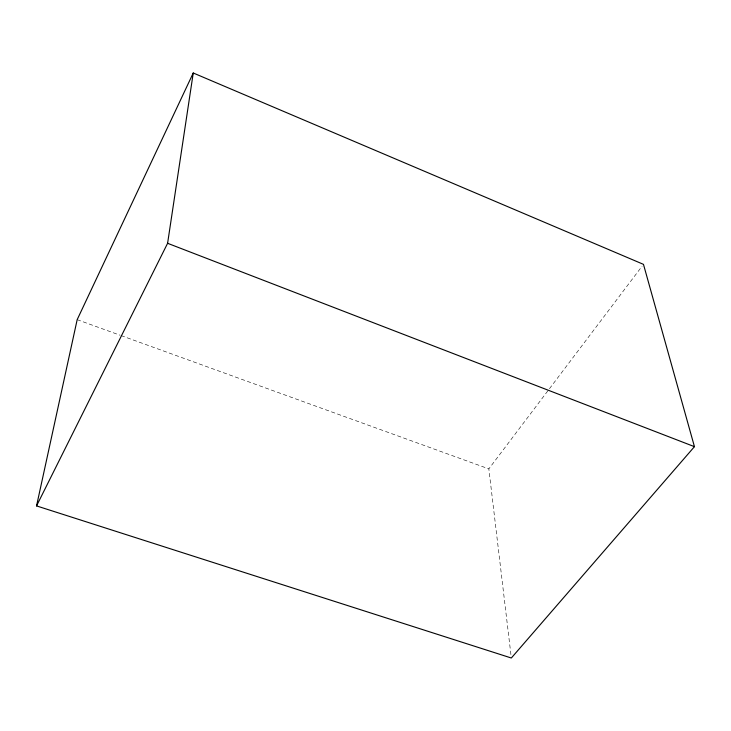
<?xml version="1.0" encoding="UTF-8"?>
<svg xmlns="http://www.w3.org/2000/svg" width="731" height="731" viewBox="0 0 731 731"><rect width="100%" height="100%" fill="white"/><g stroke="black" fill="none" stroke-linecap="round" stroke-linejoin="round"><path stroke-width="0.55" stroke-dasharray="3.65 2.74" d="M510.923 654.61L488.838 468.882L642.101 266.175M77.175 319.666L120.058 335.209M121.127 335.602L488.838 468.882"/><path stroke-width="1.1" d="M36.55 505.907L167.6 243.295L193.249 72.99L643.472 264.357L694.45 446.659L511.325 658.01L36.55 505.907L77.175 319.666L193.249 72.99M167.6 243.295L694.45 446.659"/></g></svg>
